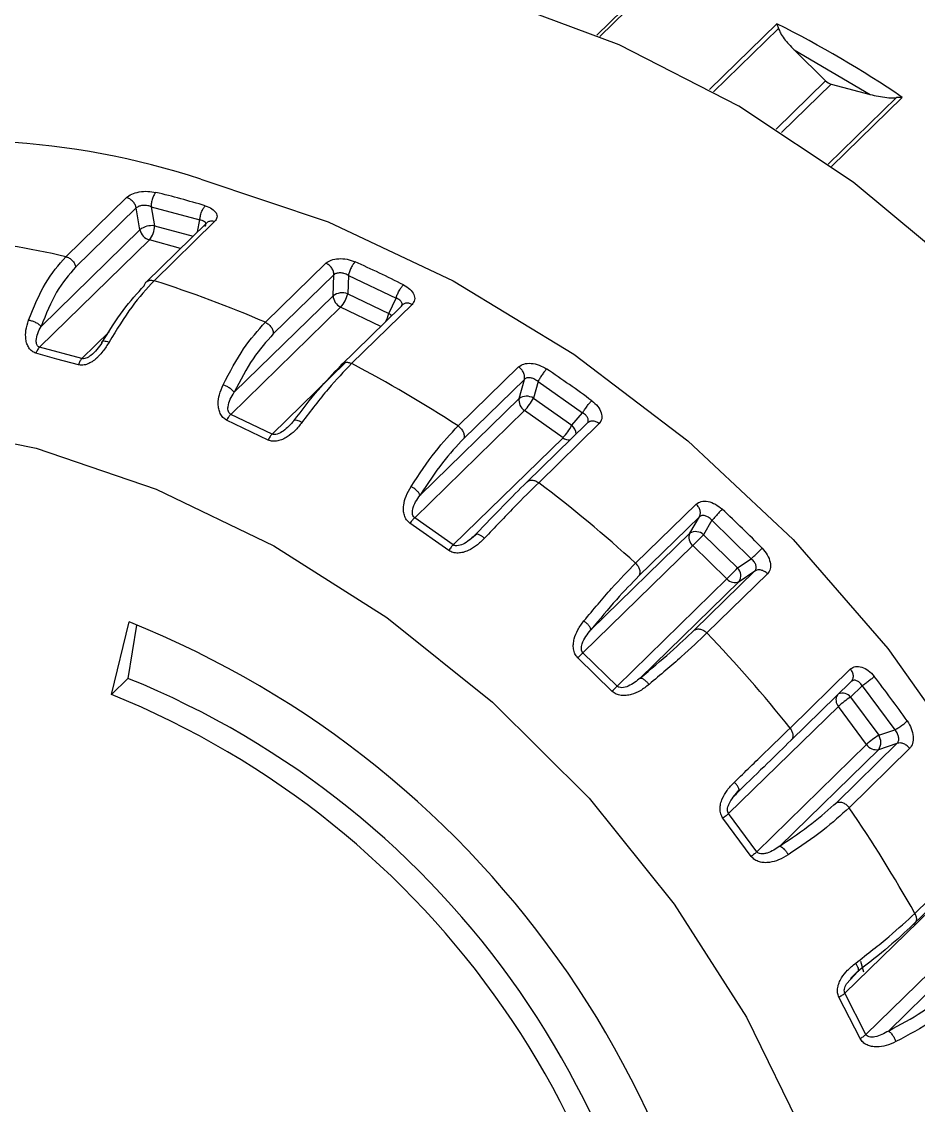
# Model space of a CAD drawing. Header units: millimetres. Extents: x 0 to 279, y 0 to 216.
# Drawn here: x 189.07 to 190.452, y 90.178 to 91.848 of the extents above; entities that cross this region are included whole.
import ezdxf

# ---------------------------------------------------------------- set-up
doc = ezdxf.new("R2010")
doc.units = ezdxf.units.MM

msp = doc.modelspace()

# ---------------------------------------------------------------- linework, layer by layer
at = {"color": 8, "linetype": 'Continuous', "lineweight": 25}
for p, q in [((190.0489, 91.9177), (189.9564, 91.8273)), ((190.0579, 91.9198), (189.9612, 91.8253)), ((190.1303, 91.7434), (190.2342, 91.8448)), ((190.1363, 91.7401), (190.2365, 91.8379)), ((190.309, 91.7571), (190.2328, 91.6827)), ((190.2414, 91.6772), (190.3178, 91.7519)), ((190.4185, 91.7311), (190.3134, 91.6286)), ((190.4274, 91.7314), (190.3184, 91.6251)), ((189.2743, 91.5335), (189.3338, 91.5174)), ((189.3409, 91.5243), (189.3444, 91.5426)), ((189.3146, 91.4986), (189.2665, 91.5117)), ((189.6235, 91.3784), (189.5614, 91.4081)), ((189.1622, 91.3287), (189.2047, 91.3701)), ((189.4557, 91.2124), (189.5689, 91.3229))]:
    msp.add_line(p, q, dxfattribs=at)
at = {"color": 7, "linetype": 'Continuous', "lineweight": 25}
for p, q in [((190.2342, 91.8448), (190.2365, 91.8379)), ((190.309, 91.7571), (190.2607, 91.8048)), ((190.2607, 91.8048), (190.3778, 91.736)), ((190.3178, 91.7519), (190.3778, 91.736)), ((190.4274, 91.7314), (190.4185, 91.7311)), ((189.1377, 91.4858), (189.231, 91.5769)), ((189.1528, 91.4699), (189.2462, 91.561)), ((189.252, 91.5274), (189.2462, 91.561)), ((189.2692, 91.563), (189.3444, 91.5426)), ((189.2692, 91.563), (189.2743, 91.5335)), ((189.252, 91.5274), (189.0994, 91.3784)), ((189.3548, 91.5378), (189.2613, 91.4465)), ((189.3671, 91.54), (189.2738, 91.4489)), ((189.2665, 91.5117), (189.0972, 91.3464)), ((189.4453, 91.3848), (189.5386, 91.4759)), ((189.4576, 91.3668), (189.551, 91.4579)), ((189.5498, 91.4257), (189.551, 91.4579)), ((189.5733, 91.4571), (189.5723, 91.4288)), ((189.5733, 91.4571), (189.6469, 91.4219)), ((189.5723, 91.4288), (189.6359, 91.3984)), ((189.5498, 91.4257), (189.3972, 91.2768)), ((189.6717, 91.4123), (189.5784, 91.3212)), ((189.6359, 91.3984), (189.6469, 91.4219)), ((189.656, 91.411), (189.6567, 91.4116)), ((189.5614, 91.4081), (189.3921, 91.2428)), ((189.6543, 91.4085), (189.561, 91.3174)), ((189.1622, 91.3287), (189.0972, 91.3464)), ((189.124, 91.328), (189.0915, 91.3371)), ((189.157, 91.3193), (189.124, 91.328)), ((189.7424, 91.2249), (189.8358, 91.316)), ((189.7514, 91.2057), (189.8447, 91.2968)), ((189.8366, 91.2675), (189.8447, 91.2968)), ((189.8658, 91.2935), (189.8587, 91.2677)), ((189.8658, 91.2935), (189.9345, 91.2451)), ((189.8366, 91.2675), (189.684, 91.1185)), ((189.8587, 91.2677), (189.9181, 91.226)), ((189.4557, 91.2124), (189.3921, 91.2428)), ((189.8449, 91.2487), (189.6756, 91.0834)), ((189.9043, 91.2069), (189.8449, 91.2487)), ((189.9181, 91.226), (189.9345, 91.2451)), ((189.4496, 91.2033), (189.3856, 91.2339)), ((189.9413, 91.2289), (189.8479, 91.1378)), ((189.9601, 91.2286), (189.8668, 91.1375)), ((189.9426, 91.2308), (189.9432, 91.2307)), ((189.735, 91.0417), (189.9043, 91.2069)), ((190.0161, 91.0133), (190.1095, 91.1044)), ((189.735, 91.0417), (189.6756, 91.0834)), ((190.0213, 90.9937), (190.1146, 91.0848)), ((190.0999, 91.0596), (190.1146, 91.0848)), ((190.1338, 91.0795), (190.1209, 91.0573)), ((190.1338, 91.0795), (190.1947, 91.02)), ((189.728, 91.033), (189.6682, 91.0751)), ((190.0999, 91.0596), (189.9473, 90.9106)), ((189.7718, 91.0587), (189.7605, 91.0495)), ((190.1209, 91.0573), (190.1735, 91.006)), ((190.1045, 91.0405), (189.9351, 90.8752)), ((190.1571, 90.9892), (190.1045, 91.0405)), ((190.1735, 91.006), (190.1947, 91.02)), ((190.2001, 91.0014), (190.1068, 90.9103)), ((190.2196, 90.997), (190.1262, 90.9059)), ((190.176, 90.9853), (190.2001, 91.0014)), ((189.9878, 90.8239), (190.1571, 90.9892)), ((190.0234, 90.8364), (190.176, 90.9853)), ((189.2081, 90.811), (189.2351, 90.9228)), ((189.2468, 90.9179), (189.2335, 90.8358)), ((189.9878, 90.8239), (189.9351, 90.8752)), ((189.9801, 90.8158), (189.9271, 90.8675)), ((190.2544, 90.7592), (190.3478, 90.8503)), ((189.2335, 90.8358), (189.2081, 90.811)), ((190.2555, 90.74), (190.3489, 90.8311)), ((190.3503, 90.8329), (190.3506, 90.8323)), ((190.3657, 90.8243), (190.3476, 90.8068)), ((190.3657, 90.8243), (190.4161, 90.7564)), ((190.3289, 90.7926), (190.1595, 90.6273)), ((190.3724, 90.7339), (190.3289, 90.7926)), ((190.3476, 90.8068), (190.3911, 90.7481)), ((190.3911, 90.7481), (190.4161, 90.7564)), ((190.203, 90.5686), (190.3724, 90.7339)), ((190.2385, 90.5773), (190.3912, 90.7263)), ((190.4196, 90.7358), (190.3263, 90.6447)), ((190.4388, 90.7275), (190.3455, 90.6364)), ((190.3912, 90.7263), (190.4196, 90.7358)), ((190.1678, 90.6537), (190.176, 90.6641)), ((190.203, 90.5686), (190.1595, 90.6273)), ((190.1947, 90.5612), (190.1508, 90.6203)), ((190.4469, 90.4736), (190.5402, 90.5647)), ((190.4439, 90.4558), (190.5373, 90.5469)), ((190.5083, 90.5157), (190.3389, 90.3505)), ((190.3714, 90.287), (190.5408, 90.4523)), ((190.406, 90.2922), (190.5586, 90.4412)), ((190.363, 90.3997), (190.3679, 90.3836)), ((190.3415, 90.3648), (190.3589, 90.384)), ((190.3477, 90.3732), (190.3602, 90.3856)), ((190.3625, 90.2805), (190.3297, 90.3444)), ((190.3714, 90.287), (190.3389, 90.3505))]:
    msp.add_line(p, q, dxfattribs=at)
at = {"color": 7, "linetype": 'Continuous', "lineweight": 25, "flags": 128}
for points in [[(191.1175, 90.2049), (191.1043, 90.3924), (191.0647, 90.5835), (190.9997, 90.7744), (190.9104, 90.9615), (190.7986, 91.141), (190.6664, 91.3096), (190.5165, 91.4638), (190.3518, 91.6008), (190.1754, 91.7178), (189.9908, 91.8125), (189.8017, 91.8832), (189.6115, 91.9284), (189.4242, 91.9473), (189.2433, 91.9395), (189.0723, 91.9052), (188.9146, 91.845), (188.7733, 91.76), (188.6772, 91.6787)], [(189.3457, 91.6055), (189.5422, 91.5394), (189.7351, 91.4489), (189.9212, 91.3358), (190.0969, 91.2019), (190.2592, 91.0498), (190.4053, 90.8821), (190.5324, 90.7018), (190.6384, 90.5122), (190.7212, 90.3165), (190.7796, 90.1184), (190.8123, 89.9213), (190.8189, 89.7288), (190.7992, 89.5443), (190.7536, 89.371), (190.6828, 89.2122), (190.5882, 89.0705), (190.5098, 88.9842)], [(188.2394, 91.1144), (188.3881, 91.1818), (188.5511, 91.2238), (188.7252, 91.2394), (188.9066, 91.2283), (189.0919, 91.1908), (189.2772, 91.1276), (189.4586, 91.0401), (189.6327, 90.9298), (189.7957, 90.7993), (189.9444, 90.651), (190.0757, 90.488), (190.187, 90.3137), (190.276, 90.1315), (190.3409, 89.9452), (190.3804, 89.7586), (190.3936, 89.5754), (190.3804, 89.3995), (190.3409, 89.2343), (190.276, 89.0833)]]:
    msp.add_lwpolyline(points, dxfattribs=at)
at = {"color": 8, "linetype": 'Continuous', "lineweight": 25, "flags": 128}
msp.add_lwpolyline([(189.6402, 91.3947), (189.6384, 91.3965), (189.6359, 91.3984)], dxfattribs=at)
at = {"color": 7, "linetype": 'Continuous', "lineweight": 25}
for centre, radius, start, end in [((189.4821, 90.3416), 1.6809, 55.7796, 63.4213), ((190.3233, 91.7713), 0.0202, 224.8295, 254.3713), ((188.972, 90.4592), 1.2057, 71.9462, 130.9638), ((188.8709, 89.942), 1.6924, 73.4621, 76.1289), ((189.2708, 91.5028), 0.031, 83.4461, 127.2888), ((189.2723, 91.5316), 0.0207, 191.5293, 253.8004), ((189.2402, 91.5333), 0.0341, 320.5129, 0.3434), ((188.7908, 89.9638), 1.5611, 77.1623, 83.5514), ((188.7859, 89.7125), 1.9374, 63.2437, 65.6806), ((188.7235, 89.7146), 1.8195, 66.6278, 72.3964), ((189.564, 91.4054), 0.0248, 70.6068, 125.024), ((189.5254, 91.4402), 0.0483, 318.3654, 346.4169), ((189.5698, 91.4263), 0.02, 181.5727, 245.3768), ((188.6302, 89.517), 2.0382, 56.9264, 62.2744), ((188.6954, 89.5557), 2.1186, 53.7338, 56.0297), ((189.8548, 91.2643), 0.0184, 170.0776, 237.6795), ((189.8478, 91.2501), 0.0207, 58.4145, 122.8755), ((189.7813, 91.3093), 0.0878, 316.3997, 331.7597), ((189.8407, 91.2675), 0.0878, 316.3997, 331.7597), ((188.5546, 89.4072), 2.1716, 47.6986, 52.8252), ((188.6466, 89.4946), 2.1969, 44.5773, 46.8183), ((190.1149, 91.0531), 0.0164, 156.7205, 230.3191), ((190.1089, 91.0446), 0.0175, 46.5996, 121.0692), ((189.6453, 91.5065), 0.6542, 314.5782, 316.6367), ((189.6979, 91.4552), 0.6542, 314.5782, 316.6367), ((190.1619, 90.9941), 0.0166, 327.9864, 45.6065), ((190.169, 90.9994), 0.0157, 220.5554, 296.3837), ((188.6798, 89.535), 1.4948, 0.763, 68.1916), ((188.5427, 89.3928), 2.1902, 38.5979, 43.6954), ((188.7245, 89.5794), 1.3556, 1.6698, 67.9483), ((188.6793, 89.5211), 2.1548, 35.431, 37.7011), ((188.6991, 89.5546), 1.3556, 1.6698, 67.9483), ((190.4097, 90.7053), 0.119, 121.4475, 132.7788), ((190.4532, 90.6466), 0.119, 121.4475, 132.7788), ((190.3748, 90.7372), 0.0196, 326.3353, 33.8375), ((190.3873, 90.7437), 0.0178, 213.1986, 282.4116), ((188.624, 89.4514), 2.0899, 29.2834, 34.5428)]:
    msp.add_arc(centre, radius, start, end, dxfattribs=at)
at = {"color": 8, "linetype": 'Continuous', "lineweight": 25}
for centre, radius, start, end in [((189.5855, 91.4112), 0.0519, 330.0829, 345.7697), ((189.9064, 91.2117), 0.0184, 3.3843, 50.6865), ((189.9144, 91.2204), 0.0169, 232.981, 272.9253), ((190.3398, 90.8024), 0.0146, 148.6599, 222.0889), ((190.3352, 90.7977), 0.0154, 35.9129, 112.8937)]:
    msp.add_arc(centre, radius, start, end, dxfattribs=at)
at = {"color": 7, "linetype": 'Continuous', "lineweight": 25}
for points, knots in [([(190.2365, 91.8379), (190.2374, 91.8355), (190.2408, 91.827), (190.2501, 91.8157), (190.2579, 91.8076), (190.2607, 91.8048)], [0, 0, 0, 0, 0.199569, 0.716122, 1, 1, 1, 1]), ([(190.3778, 91.736), (190.3863, 91.7341), (190.3981, 91.7314), (190.4125, 91.7305), (190.4173, 91.731), (190.4185, 91.7311)], [0, 0, 0, 0, 0.653569, 0.913498, 1, 1, 1, 1]), ([(189.231, 91.5769), (189.2335, 91.5788), (189.2386, 91.5826), (189.2507, 91.5861), (189.2641, 91.5872), (189.2724, 91.5857), (189.2766, 91.585)], [0, 0, 0, 0, 0.248902, 0.498271, 0.748568, 1, 1, 1, 1]), ([(189.2692, 91.563), (189.268, 91.5634), (189.2658, 91.5642), (189.2613, 91.5649), (189.257, 91.565), (189.253, 91.5644), (189.2502, 91.5636), (189.2479, 91.5624), (189.2467, 91.5615), (189.2462, 91.561)], [0, 0, 0, 0, 0.14631, 0.279252, 0.504411, 0.63196, 0.75689, 0.879474, 1, 1, 1, 1]), ([(189.3526, 91.5644), (189.3563, 91.563), (189.3636, 91.5601), (189.37, 91.5536), (189.3718, 91.5464), (189.3687, 91.5421), (189.3671, 91.54)], [0, 0, 0, 0, 0.251436, 0.501738, 0.751102, 1, 1, 1, 1]), ([(189.3519, 91.5323), (189.3523, 91.5328), (189.3532, 91.5338), (189.3538, 91.5354), (189.3538, 91.537), (189.3529, 91.539), (189.3507, 91.5406), (189.3477, 91.5419), (189.3455, 91.5424), (189.3444, 91.5426)], [0, 0, 0, 0, 0.120543, 0.243131, 0.368052, 0.49558, 0.720778, 0.853714, 1, 1, 1, 1]), ([(189.0801, 91.3879), (189.0883, 91.408), (189.1046, 91.4481), (189.1267, 91.4733), (189.1377, 91.4858)], [0, 0, 0, 0, 0.5015162, 1, 1, 1, 1]), ([(189.5386, 91.4759), (189.5411, 91.4777), (189.5462, 91.4813), (189.5582, 91.4833), (189.5715, 91.4825), (189.5797, 91.4795), (189.5838, 91.478)], [0, 0, 0, 0, 0.248902, 0.498271, 0.748568, 1, 1, 1, 1]), ([(189.1528, 91.4699), (189.1426, 91.4581), (189.1221, 91.4345), (189.1069, 91.3971), (189.0994, 91.3784)], [0, 0, 0, 0, 0.499977, 1, 1, 1, 1]), ([(189.5733, 91.4571), (189.5722, 91.4577), (189.57, 91.4588), (189.5658, 91.4603), (189.5615, 91.461), (189.5577, 91.4608), (189.5549, 91.4603), (189.5526, 91.4593), (189.5515, 91.4584), (189.551, 91.4579)], [0, 0, 0, 0, 0.14631, 0.279252, 0.504411, 0.63196, 0.75689, 0.879474, 1, 1, 1, 1]), ([(189.2738, 91.4489), (189.2622, 91.4364), (189.2392, 91.4115), (189.2159, 91.3733), (189.2043, 91.3542)], [0, 0, 0, 0, 0.498484, 1, 1, 1, 1]), ([(189.1934, 91.3529), (189.2044, 91.3707), (189.2262, 91.4062), (189.2478, 91.4295), (189.2586, 91.4412)], [0, 0, 0, 0, 0.500023, 1, 1, 1, 1]), ([(189.6581, 91.4425), (189.6617, 91.4403), (189.6688, 91.436), (189.6749, 91.4275), (189.6765, 91.419), (189.6733, 91.4145), (189.6717, 91.4123)], [0, 0, 0, 0, 0.251435, 0.501736, 0.7511, 1, 1, 1, 1]), ([(189.6543, 91.4085), (189.6548, 91.409), (189.6557, 91.4101), (189.6563, 91.4118), (189.6562, 91.4137), (189.6553, 91.4162), (189.6532, 91.4185), (189.6501, 91.4206), (189.648, 91.4214), (189.6469, 91.4219)], [0, 0, 0, 0, 0.120543, 0.243132, 0.368053, 0.495582, 0.720779, 0.853714, 1, 1, 1, 1]), ([(189.0915, 91.3371), (189.0894, 91.338), (189.0851, 91.3398), (189.0806, 91.3451), (189.0774, 91.3515), (189.0755, 91.3607), (189.0756, 91.3732), (189.0785, 91.3828), (189.0801, 91.3879)], [0, 0, 0, 0, 0.1161829, 0.2418611, 0.3606615, 0.4912505, 0.7280817, 1, 1, 1, 1]), ([(189.0994, 91.3784), (189.0983, 91.3796), (189.096, 91.3819), (189.0907, 91.3848), (189.0851, 91.3869), (189.0818, 91.3876), (189.0801, 91.3879)], [0, 0, 0, 0, 0.279633, 0.559107, 0.779383, 1, 1, 1, 1]), ([(189.0972, 91.3464), (189.0964, 91.3467), (189.0947, 91.3475), (189.0923, 91.3509), (189.0911, 91.3619), (189.0958, 91.3713), (189.0994, 91.3784)], [0, 0, 0, 0, 0.067879, 0.14499, 0.346713, 1, 1, 1, 1]), ([(189.3802, 91.2884), (189.3906, 91.308), (189.4113, 91.3472), (189.434, 91.3723), (189.4453, 91.3848)], [0, 0, 0, 0, 0.5015162, 1, 1, 1, 1]), ([(189.4576, 91.3668), (189.447, 91.3551), (189.4259, 91.3316), (189.4067, 91.2951), (189.3972, 91.2768)], [0, 0, 0, 0, 0.499977, 1, 1, 1, 1]), ([(189.0972, 91.3464), (189.0967, 91.3458), (189.0956, 91.3448), (189.0941, 91.3425), (189.0927, 91.34), (189.0919, 91.3381), (189.0915, 91.3371)], [0, 0, 0, 0, 0.249955, 0.5, 0.750045, 1, 1, 1, 1]), ([(189.1934, 91.3529), (189.1884, 91.3461), (189.1818, 91.3372), (189.1703, 91.3297), (189.1652, 91.3283), (189.1632, 91.3286), (189.1622, 91.3287)], [0, 0, 0, 0, 0.653287, 0.85501, 0.932121, 1, 1, 1, 1]), ([(189.2043, 91.3542), (189.2014, 91.3493), (189.1968, 91.3415), (189.1902, 91.3347), (189.1876, 91.3321)], [0, 0, 0, 0, 0.6165814, 1, 1, 1, 1]), ([(189.1934, 91.3529), (189.1934, 91.3537), (189.1933, 91.3554), (189.196, 91.3562), (189.1998, 91.3557), (189.2028, 91.3547), (189.2043, 91.3542)], [0, 0, 0, 0, 0.279633, 0.559107, 0.779383, 1, 1, 1, 1]), ([(189.1622, 91.3287), (189.1617, 91.3282), (189.1608, 91.3271), (189.1594, 91.3248), (189.1581, 91.3222), (189.1574, 91.3203), (189.157, 91.3193)], [0, 0, 0, 0, 0.249996, 0.499991, 0.749971, 1, 1, 1, 1]), ([(189.4892, 91.2328), (189.502, 91.2495), (189.5277, 91.283), (189.5499, 91.3059), (189.561, 91.3174)], [0, 0, 0, 0, 0.500023, 1, 1, 1, 1]), ([(189.5784, 91.3212), (189.5666, 91.3089), (189.5428, 91.2844), (189.5154, 91.2484), (189.5017, 91.2304)], [0, 0, 0, 0, 0.498484, 1, 1, 1, 1]), ([(189.8358, 91.316), (189.8383, 91.3177), (189.8432, 91.3212), (189.8549, 91.322), (189.8677, 91.3193), (189.8754, 91.3149), (189.8792, 91.3127)], [0, 0, 0, 0, 0.248902, 0.498271, 0.748568, 1, 1, 1, 1]), ([(189.8658, 91.2935), (189.8648, 91.2943), (189.8628, 91.2958), (189.8588, 91.2979), (189.8549, 91.2991), (189.8512, 91.2993), (189.8486, 91.299), (189.8464, 91.2982), (189.8453, 91.2973), (189.8447, 91.2968)], [0, 0, 0, 0, 0.14631, 0.279252, 0.504411, 0.63196, 0.75689, 0.879474, 1, 1, 1, 1]), ([(189.3856, 91.2339), (189.3836, 91.2352), (189.3794, 91.2378), (189.3755, 91.2441), (189.3732, 91.2513), (189.3723, 91.2611), (189.374, 91.274), (189.3781, 91.2834), (189.3802, 91.2884)], [0, 0, 0, 0, 0.116183, 0.241861, 0.360661, 0.491251, 0.728082, 1, 1, 1, 1]), ([(189.3972, 91.2768), (189.3964, 91.2779), (189.3948, 91.2801), (189.3902, 91.2836), (189.3851, 91.2865), (189.3819, 91.2878), (189.3802, 91.2884)], [0, 0, 0, 0, 0.279633, 0.559107, 0.779383, 1, 1, 1, 1]), ([(189.3921, 91.2428), (189.3913, 91.2433), (189.3897, 91.2445), (189.3876, 91.2485), (189.3874, 91.2604), (189.3929, 91.2697), (189.3972, 91.2768)], [0, 0, 0, 0, 0.067879, 0.14499, 0.346713, 1, 1, 1, 1]), ([(189.9487, 91.2639), (189.9519, 91.2611), (189.9585, 91.2554), (189.9639, 91.2453), (189.965, 91.2355), (189.9617, 91.2309), (189.9601, 91.2286)], [0, 0, 0, 0, 0.251436, 0.501736, 0.7511, 1, 1, 1, 1]), ([(189.3921, 91.2428), (189.3916, 91.2423), (189.3905, 91.2412), (189.3888, 91.2391), (189.3871, 91.2366), (189.3861, 91.2348), (189.3856, 91.2339)], [0, 0, 0, 0, 0.249955, 0.5, 0.750045, 1, 1, 1, 1]), ([(189.9413, 91.2289), (189.9417, 91.2294), (189.9426, 91.2305), (189.9433, 91.2324), (189.9433, 91.2346), (189.9425, 91.2375), (189.9405, 91.2404), (189.9376, 91.2432), (189.9356, 91.2445), (189.9345, 91.2451)], [0, 0, 0, 0, 0.120543, 0.243132, 0.368053, 0.495582, 0.720779, 0.853714, 1, 1, 1, 1]), ([(189.5017, 91.2304), (189.4982, 91.226), (189.4917, 91.2178), (189.4812, 91.2091), (189.4721, 91.204), (189.4644, 91.2017), (189.4567, 91.2009), (189.4519, 91.2025), (189.4496, 91.2033)], [0, 0, 0, 0, 0.271888, 0.508743, 0.639286, 0.758136, 0.883792, 1, 1, 1, 1]), ([(189.4892, 91.2328), (189.4843, 91.2273), (189.4773, 91.2194), (189.4659, 91.2126), (189.4602, 91.2116), (189.4575, 91.2118), (189.4563, 91.2122), (189.4557, 91.2124)], [0, 0, 0, 0, 0.571002, 0.819353, 0.911961, 0.957342, 1, 1, 1, 1]), ([(189.4892, 91.2328), (189.4894, 91.2334), (189.49, 91.2347), (189.4933, 91.2344), (189.4973, 91.2329), (189.5002, 91.2312), (189.5017, 91.2304)], [0, 0, 0, 0, 0.279633, 0.559107, 0.779383, 1, 1, 1, 1]), ([(189.4557, 91.2124), (189.4552, 91.2119), (189.4542, 91.2108), (189.4527, 91.2086), (189.4511, 91.2061), (189.4501, 91.2042), (189.4496, 91.2033)], [0, 0, 0, 0, 0.249996, 0.499991, 0.749971, 1, 1, 1, 1]), ([(189.67, 91.1316), (189.6825, 91.1504), (189.7075, 91.1878), (189.7308, 91.2126), (189.7424, 91.2249)], [0, 0, 0, 0, 0.501516, 1, 1, 1, 1]), ([(189.7514, 91.2057), (189.7405, 91.1941), (189.7187, 91.1709), (189.6955, 91.136), (189.684, 91.1185)], [0, 0, 0, 0, 0.499977, 1, 1, 1, 1]), ([(189.6682, 91.0751), (189.6664, 91.0767), (189.6626, 91.0801), (189.6595, 91.0871), (189.6581, 91.0948), (189.6586, 91.1049), (189.662, 91.1178), (189.6672, 91.1268), (189.67, 91.1316)], [0, 0, 0, 0, 0.1167489, 0.2414915, 0.3592135, 0.4907818, 0.7259521, 1, 1, 1, 1]), ([(189.684, 91.1185), (189.6835, 91.1195), (189.6827, 91.1216), (189.679, 91.1254), (189.6746, 91.1289), (189.6715, 91.1307), (189.67, 91.1316)], [0, 0, 0, 0, 0.279633, 0.559107, 0.779383, 1, 1, 1, 1]), ([(189.7699, 91.0581), (189.7845, 91.0734), (189.8138, 91.104), (189.8366, 91.1266), (189.8479, 91.1378)], [0, 0, 0, 0, 0.500023, 1, 1, 1, 1]), ([(189.8668, 91.1375), (189.8546, 91.1255), (189.8303, 91.1014), (189.7991, 91.0684), (189.7834, 91.0519)], [0, 0, 0, 0, 0.498484, 1, 1, 1, 1]), ([(189.6756, 91.0834), (189.6748, 91.0841), (189.6733, 91.0856), (189.6717, 91.0902), (189.6728, 91.1026), (189.6791, 91.1116), (189.684, 91.1185)], [0, 0, 0, 0, 0.067879, 0.14499, 0.346713, 1, 1, 1, 1]), ([(190.1095, 91.1044), (190.1119, 91.106), (190.1168, 91.1093), (190.1278, 91.1091), (190.1396, 91.1049), (190.1465, 91.0993), (190.15, 91.0965)], [0, 0, 0, 0, 0.248902, 0.498271, 0.748568, 1, 1, 1, 1]), ([(189.6756, 91.0834), (189.675, 91.0829), (189.6739, 91.0819), (189.6721, 91.0799), (189.6701, 91.0776), (189.6688, 91.0759), (189.6682, 91.0751)], [0, 0, 0, 0, 0.249955, 0.5, 0.750045, 1, 1, 1, 1]), ([(190.1338, 91.0795), (190.133, 91.0804), (190.1313, 91.0822), (190.1278, 91.0848), (190.1242, 91.0864), (190.1208, 91.087), (190.1184, 91.0868), (190.1163, 91.0862), (190.1152, 91.0853), (190.1146, 91.0848)], [0, 0, 0, 0, 0.1463101, 0.279252, 0.5044112, 0.6319601, 0.7568901, 0.8794738, 1, 1, 1, 1]), ([(189.7834, 91.0519), (189.7794, 91.0479), (189.7719, 91.0406), (189.7603, 91.0335), (189.7505, 91.0299), (189.7426, 91.0288), (189.7348, 91.0294), (189.7302, 91.0318), (189.728, 91.033)], [0, 0, 0, 0, 0.271889, 0.508742, 0.639285, 0.758136, 0.883791, 1, 1, 1, 1]), ([(189.7699, 91.0581), (189.7646, 91.053), (189.757, 91.0457), (189.7451, 91.0404), (189.7393, 91.0401), (189.7366, 91.0407), (189.7355, 91.0414), (189.735, 91.0417)], [0, 0, 0, 0, 0.570908, 0.811735, 0.914102, 0.95855, 1, 1, 1, 1]), ([(189.7699, 91.0581), (189.7705, 91.0584), (189.7716, 91.0591), (189.7752, 91.0577), (189.7793, 91.0552), (189.782, 91.053), (189.7834, 91.0519)], [0, 0, 0, 0, 0.279633, 0.559107, 0.779383, 1, 1, 1, 1]), ([(189.735, 91.0417), (189.7345, 91.0411), (189.7334, 91.04), (189.7317, 91.0379), (189.7299, 91.0356), (189.7287, 91.0338), (189.728, 91.033)], [0, 0, 0, 0, 0.249996, 0.499991, 0.749971, 1, 1, 1, 1]), ([(190.2115, 91.0365), (190.2143, 91.0331), (190.22, 91.0264), (190.2243, 91.0148), (190.2246, 91.0041), (190.2213, 90.9993), (190.2196, 90.997)], [0, 0, 0, 0, 0.251436, 0.501736, 0.7511, 1, 1, 1, 1]), ([(189.9366, 90.9245), (189.9512, 90.9419), (189.9802, 90.9768), (190.0042, 91.0012), (190.0161, 91.0133)], [0, 0, 0, 0, 0.501516, 1, 1, 1, 1]), ([(190.2001, 91.0014), (190.2006, 91.0019), (190.2015, 91.0029), (190.2022, 91.005), (190.2024, 91.0074), (190.2018, 91.0107), (190.2001, 91.0142), (190.1975, 91.0175), (190.1957, 91.0192), (190.1947, 91.02)], [0, 0, 0, 0, 0.120543, 0.243131, 0.368053, 0.495582, 0.720779, 0.853714, 1, 1, 1, 1]), ([(190.0213, 90.9937), (190.0101, 90.9823), (189.9877, 90.9595), (189.9608, 90.9269), (189.9473, 90.9106)], [0, 0, 0, 0, 0.499977, 1, 1, 1, 1]), ([(189.9271, 90.8675), (189.9255, 90.8695), (189.9222, 90.8735), (189.9202, 90.881), (189.92, 90.889), (189.9218, 90.8991), (189.927, 90.9116), (189.9332, 90.92), (189.9366, 90.9245)], [0, 0, 0, 0, 0.116749, 0.241491, 0.359213, 0.490782, 0.725952, 1, 1, 1, 1]), ([(189.9351, 90.8752), (189.9345, 90.876), (189.9332, 90.8778), (189.9322, 90.8827), (189.9348, 90.8955), (189.9419, 90.9041), (189.9473, 90.9106)], [0, 0, 0, 0, 0.067879, 0.14499, 0.346713, 1, 1, 1, 1]), ([(189.9473, 90.9106), (189.9472, 90.9115), (189.9471, 90.9132), (189.9444, 90.9171), (189.9407, 90.921), (189.938, 90.9233), (189.9366, 90.9245)], [0, 0, 0, 0, 0.279633, 0.559107, 0.779383, 1, 1, 1, 1]), ([(190.0234, 90.8364), (190.0396, 90.85), (190.0719, 90.8773), (190.0952, 90.8993), (190.1068, 90.9103)], [0, 0, 0, 0, 0.500023, 1, 1, 1, 1]), ([(190.1262, 90.9059), (190.1139, 90.8941), (190.089, 90.8706), (190.0544, 90.8412), (190.0371, 90.8265)], [0, 0, 0, 0, 0.498484, 1, 1, 1, 1]), ([(189.9351, 90.8752), (189.9346, 90.8747), (189.9335, 90.8737), (189.9315, 90.8718), (189.9293, 90.8698), (189.9278, 90.8683), (189.9271, 90.8675)], [0, 0, 0, 0, 0.249955, 0.5, 0.750045, 1, 1, 1, 1]), ([(190.3478, 90.8503), (190.3501, 90.8518), (190.3549, 90.855), (190.3649, 90.8539), (190.3754, 90.8486), (190.3813, 90.8421), (190.3842, 90.8388)], [0, 0, 0, 0, 0.248902, 0.498271, 0.748568, 1, 1, 1, 1]), ([(190.0371, 90.8265), (190.0326, 90.823), (190.0243, 90.8167), (190.0119, 90.8113), (190.0018, 90.8092), (189.9938, 90.8093), (189.9862, 90.8111), (189.982, 90.8143), (189.9801, 90.8158)], [0, 0, 0, 0, 0.271889, 0.508742, 0.639285, 0.758136, 0.883791, 1, 1, 1, 1]), ([(190.0234, 90.8364), (190.0177, 90.8317), (190.0095, 90.8251), (189.9973, 90.8211), (189.9917, 90.8217), (189.9892, 90.8228), (189.9882, 90.8235), (189.9878, 90.8239)], [0, 0, 0, 0, 0.570833, 0.818406, 0.91675, 0.959536, 1, 1, 1, 1]), ([(190.0234, 90.8364), (190.0242, 90.8364), (190.0258, 90.8364), (190.0296, 90.8339), (190.0335, 90.8305), (190.0359, 90.8278), (190.0371, 90.8265)], [0, 0, 0, 0, 0.279633, 0.559107, 0.779383, 1, 1, 1, 1]), ([(190.3657, 90.8243), (190.365, 90.8254), (190.3637, 90.8274), (190.3608, 90.8303), (190.3577, 90.8322), (190.3547, 90.8331), (190.3525, 90.833), (190.3505, 90.8324), (190.3494, 90.8316), (190.3489, 90.8311)], [0, 0, 0, 0, 0.1463101, 0.279252, 0.5044113, 0.6319601, 0.7568901, 0.8794738, 1, 1, 1, 1]), ([(189.9878, 90.8239), (189.9872, 90.8234), (189.9862, 90.8223), (189.9843, 90.8203), (189.9823, 90.8181), (189.9808, 90.8166), (189.9801, 90.8158)], [0, 0, 0, 0, 0.249996, 0.499991, 0.749972, 1, 1, 1, 1]), ([(190.1686, 90.676), (190.185, 90.6918), (190.2177, 90.7234), (190.2422, 90.7473), (190.2544, 90.7592)], [0, 0, 0, 0, 0.501516, 1, 1, 1, 1]), ([(190.4351, 90.7703), (190.4374, 90.7664), (190.442, 90.7588), (190.4448, 90.7462), (190.4441, 90.7348), (190.4406, 90.7299), (190.4388, 90.7275)], [0, 0, 0, 0, 0.251436, 0.501736, 0.7511, 1, 1, 1, 1]), ([(190.4196, 90.7358), (190.4201, 90.7363), (190.421, 90.7374), (190.4218, 90.7396), (190.4222, 90.7421), (190.4219, 90.7457), (190.4206, 90.7496), (190.4185, 90.7535), (190.4169, 90.7554), (190.4161, 90.7564)], [0, 0, 0, 0, 0.120543, 0.243131, 0.368053, 0.495582, 0.720779, 0.853714, 1, 1, 1, 1]), ([(190.2555, 90.74), (190.2441, 90.7288), (190.2212, 90.7065), (190.1908, 90.6769), (190.1756, 90.6621)], [0, 0, 0, 0, 0.4999766, 1, 1, 1, 1]), ([(190.1508, 90.6203), (190.1496, 90.6225), (190.147, 90.627), (190.1462, 90.6348), (190.1472, 90.6427), (190.1505, 90.6525), (190.1574, 90.6643), (190.1646, 90.6719), (190.1686, 90.676)], [0, 0, 0, 0, 0.116749, 0.241491, 0.359213, 0.490782, 0.725952, 1, 1, 1, 1]), ([(190.1756, 90.6621), (190.1759, 90.6628), (190.1764, 90.6641), (190.1747, 90.6678), (190.172, 90.672), (190.1697, 90.6746), (190.1686, 90.676)], [0, 0, 0, 0, 0.279633, 0.559107, 0.779383, 1, 1, 1, 1]), ([(190.1595, 90.6273), (190.1591, 90.6282), (190.158, 90.6301), (190.1577, 90.6353), (190.1618, 90.648), (190.1696, 90.656), (190.1756, 90.6621)], [0, 0, 0, 0, 0.067879, 0.14499, 0.346713, 1, 1, 1, 1]), ([(190.2385, 90.5773), (190.256, 90.5891), (190.2908, 90.6126), (190.3145, 90.634), (190.3263, 90.6447)], [0, 0, 0, 0, 0.500023, 1, 1, 1, 1]), ([(190.1595, 90.6273), (190.159, 90.6268), (190.1579, 90.6258), (190.1557, 90.6241), (190.1534, 90.6222), (190.1517, 90.621), (190.1508, 90.6203)], [0, 0, 0, 0, 0.249955, 0.5, 0.750045, 1, 1, 1, 1]), ([(190.3455, 90.6364), (190.3329, 90.625), (190.3077, 90.602), (190.2704, 90.5767), (190.2516, 90.564)], [0, 0, 0, 0, 0.4984838, 1, 1, 1, 1]), ([(190.2385, 90.5773), (190.2325, 90.5731), (190.2249, 90.5679), (190.2143, 90.5653), (190.2096, 90.5651), (190.2063, 90.566), (190.2042, 90.5674), (190.2034, 90.5682), (190.203, 90.5686)], [0, 0, 0, 0, 0.57425, 0.714241, 0.828287, 0.920718, 0.961361, 1, 1, 1, 1]), ([(190.2385, 90.5773), (190.2395, 90.577), (190.2415, 90.5763), (190.2452, 90.5728), (190.2488, 90.5685), (190.2507, 90.5655), (190.2516, 90.564)], [0, 0, 0, 0, 0.279633, 0.559107, 0.779383, 1, 1, 1, 1]), ([(190.203, 90.5686), (190.2025, 90.5681), (190.2015, 90.567), (190.1994, 90.5652), (190.1972, 90.5632), (190.1955, 90.5619), (190.1947, 90.5612)], [0, 0, 0, 0, 0.249996, 0.499991, 0.749972, 1, 1, 1, 1]), ([(190.2516, 90.564), (190.2468, 90.5611), (190.2379, 90.5558), (190.2249, 90.5521), (190.2148, 90.5515), (190.207, 90.5528), (190.1999, 90.5557), (190.1964, 90.5594), (190.1947, 90.5612)], [0, 0, 0, 0, 0.274021, 0.509212, 0.640733, 0.758507, 0.883224, 1, 1, 1, 1]), ([(190.3557, 90.3969), (190.3736, 90.4109), (190.4094, 90.4387), (190.4344, 90.462), (190.4469, 90.4736)], [0, 0, 0, 0, 0.501516, 1, 1, 1, 1]), ([(190.4439, 90.4558), (190.4322, 90.4449), (190.4089, 90.423), (190.3756, 90.397), (190.3589, 90.384)], [0, 0, 0, 0, 0.4999766, 1, 1, 1, 1]), ([(190.3297, 90.3444), (190.3289, 90.3466), (190.3272, 90.3514), (190.3277, 90.3592), (190.3299, 90.3669), (190.3347, 90.3761), (190.3432, 90.3868), (190.3513, 90.3934), (190.3557, 90.3969)], [0, 0, 0, 0, 0.116183, 0.241861, 0.360661, 0.491251, 0.728082, 1, 1, 1, 1]), ([(190.3589, 90.384), (190.3595, 90.3843), (190.3606, 90.385), (190.36, 90.3885), (190.3583, 90.3926), (190.3565, 90.3955), (190.3557, 90.3969)], [0, 0, 0, 0, 0.279633, 0.559107, 0.779383, 1, 1, 1, 1]), ([(190.3389, 90.3505), (190.3384, 90.35), (190.3372, 90.349), (190.335, 90.3475), (190.3325, 90.3459), (190.3307, 90.3449), (190.3297, 90.3444)], [0, 0, 0, 0, 0.249955, 0.5, 0.750045, 1, 1, 1, 1]), ([(190.406, 90.2922), (190.4243, 90.302), (190.4609, 90.3215), (190.4848, 90.3423), (190.4968, 90.3527)], [0, 0, 0, 0, 0.500023, 1, 1, 1, 1]), ([(190.5149, 90.3409), (190.5022, 90.3298), (190.4766, 90.3075), (190.4374, 90.2864), (190.4177, 90.2759)], [0, 0, 0, 0, 0.4984838, 1, 1, 1, 1]), ([(190.406, 90.2922), (190.3994, 90.2884), (190.3914, 90.2837), (190.3808, 90.2825), (190.3767, 90.283), (190.3739, 90.2842), (190.3723, 90.2857), (190.3717, 90.2866), (190.3714, 90.287)], [0, 0, 0, 0, 0.60362, 0.732348, 0.838049, 0.924742, 0.963239, 1, 1, 1, 1]), ([(190.406, 90.2922), (190.407, 90.2916), (190.4092, 90.2902), (190.4127, 90.2857), (190.4157, 90.2808), (190.417, 90.2775), (190.4177, 90.2759)], [0, 0, 0, 0, 0.279633, 0.559107, 0.779383, 1, 1, 1, 1]), ([(190.3714, 90.287), (190.3709, 90.2865), (190.3698, 90.2855), (190.3677, 90.2838), (190.3652, 90.2821), (190.3634, 90.281), (190.3625, 90.2805)], [0, 0, 0, 0, 0.249996, 0.499991, 0.749971, 1, 1, 1, 1]), ([(190.4177, 90.2759), (190.4127, 90.2736), (190.4033, 90.2695), (190.3903, 90.2676), (190.3804, 90.2683), (190.3731, 90.2705), (190.3667, 90.2744), (190.3639, 90.2785), (190.3625, 90.2805)], [0, 0, 0, 0, 0.271888, 0.508742, 0.639285, 0.758136, 0.883791, 1, 1, 1, 1])]:
    msp.add_open_spline(points, degree=3, knots=knots, dxfattribs=at)
for points in [[(189.2462, 91.561), (189.2457, 91.5628), (189.2447, 91.5664), (189.2411, 91.5713), (189.2363, 91.5752), (189.2328, 91.5764), (189.231, 91.5769)], [(189.2766, 91.585), (189.2756, 91.5838), (189.2736, 91.5814), (189.2711, 91.5755), (189.2694, 91.569), (189.2693, 91.565), (189.2692, 91.563)], [(189.3444, 91.5426), (189.3446, 91.5446), (189.3449, 91.5485), (189.3469, 91.5549), (189.3495, 91.5607), (189.3516, 91.5631), (189.3526, 91.5644)], [(189.3671, 91.54), (189.3653, 91.5403), (189.3617, 91.5411), (189.357, 91.5398), (189.3534, 91.5369), (189.3524, 91.5338), (189.3519, 91.5323)], [(189.1377, 91.4858), (189.1394, 91.4853), (189.143, 91.4841), (189.1477, 91.4802), (189.1514, 91.4753), (189.1524, 91.4717), (189.1528, 91.4699)], [(189.5838, 91.478), (189.5827, 91.4768), (189.5806, 91.4744), (189.5774, 91.4688), (189.5747, 91.4626), (189.5738, 91.4589), (189.5733, 91.4571)], [(189.551, 91.4579), (189.5508, 91.4597), (189.5506, 91.4632), (189.5478, 91.4685), (189.5438, 91.4731), (189.5403, 91.4749), (189.5386, 91.4759)], [(189.2586, 91.4412), (189.259, 91.4427), (189.26, 91.4458), (189.2637, 91.4487), (189.2684, 91.45), (189.272, 91.4492), (189.2738, 91.4489)], [(189.6469, 91.4219), (189.6475, 91.4237), (189.6486, 91.4273), (189.6516, 91.4334), (189.6549, 91.4389), (189.6571, 91.4413), (189.6581, 91.4425)], [(189.6717, 91.4123), (189.67, 91.413), (189.6665, 91.4145), (189.6613, 91.4143), (189.6569, 91.4124), (189.6552, 91.4098), (189.6543, 91.4085)], [(189.4453, 91.3848), (189.447, 91.3838), (189.4504, 91.382), (189.4545, 91.3774), (189.4572, 91.3721), (189.4575, 91.3686), (189.4576, 91.3668)], [(189.561, 91.3174), (189.5618, 91.3187), (189.5635, 91.3213), (189.5679, 91.3232), (189.5731, 91.3234), (189.5766, 91.3219), (189.5784, 91.3212)], [(189.8447, 91.2968), (189.845, 91.2985), (189.8455, 91.3018), (189.8438, 91.3072), (189.8405, 91.3124), (189.8374, 91.3148), (189.8358, 91.316)], [(189.8792, 91.3127), (189.8781, 91.3116), (189.8759, 91.3092), (189.872, 91.304), (189.8684, 91.2984), (189.8667, 91.2951), (189.8658, 91.2935)], [(189.9345, 91.2451), (189.9355, 91.2467), (189.9374, 91.2499), (189.9413, 91.2553), (189.9453, 91.2604), (189.9475, 91.2627), (189.9487, 91.2639)], [(189.9601, 91.2286), (189.9584, 91.2296), (189.9551, 91.2318), (189.9497, 91.2327), (189.9447, 91.232), (189.9424, 91.2299), (189.9413, 91.2289)], [(189.7424, 91.2249), (189.744, 91.2237), (189.7472, 91.2213), (189.7504, 91.2161), (189.7521, 91.2107), (189.7516, 91.2074), (189.7514, 91.2057)], [(189.8479, 91.1378), (189.8491, 91.1388), (189.8514, 91.1409), (189.8564, 91.1416), (189.8618, 91.1407), (189.8651, 91.1385), (189.8668, 91.1375)], [(190.1146, 91.0848), (190.1152, 91.0863), (190.1164, 91.0892), (190.1159, 91.0946), (190.1136, 91.1), (190.1109, 91.1029), (190.1095, 91.1044)], [(190.15, 91.0965), (190.1488, 91.0954), (190.1465, 91.0931), (190.142, 91.0884), (190.1375, 91.0835), (190.1351, 91.0808), (190.1338, 91.0795)], [(190.1947, 91.02), (190.196, 91.0213), (190.1986, 91.0239), (190.2034, 91.0286), (190.208, 91.0331), (190.2103, 91.0354), (190.2115, 91.0365)], [(190.0161, 91.0133), (190.0175, 91.0118), (190.0203, 91.0089), (190.0225, 91.0035), (190.0231, 90.9981), (190.0219, 90.9952), (190.0213, 90.9937)], [(190.2196, 90.997), (190.2181, 90.9983), (190.2151, 91.001), (190.2097, 91.003), (190.2044, 91.0034), (190.2015, 91.002), (190.2001, 91.0014)], [(190.1068, 90.9103), (190.1082, 90.9109), (190.111, 90.9123), (190.1163, 90.9119), (190.1217, 90.9099), (190.1247, 90.9072), (190.1262, 90.9059)], [(190.3489, 90.8311), (190.3498, 90.8323), (190.3517, 90.8348), (190.3523, 90.8398), (190.3511, 90.8453), (190.3489, 90.8486), (190.3478, 90.8503)], [(190.3842, 90.8388), (190.383, 90.8377), (190.3807, 90.8355), (190.3756, 90.8314), (190.3703, 90.8274), (190.3673, 90.8253), (190.3657, 90.8243)], [(190.2544, 90.7592), (190.2555, 90.7575), (190.2578, 90.7542), (190.2589, 90.7487), (190.2584, 90.7437), (190.2565, 90.7412), (190.2555, 90.74)], [(190.4161, 90.7564), (190.4177, 90.7574), (190.4209, 90.7592), (190.4264, 90.763), (190.4315, 90.767), (190.4339, 90.7692), (190.4351, 90.7703)], [(190.4388, 90.7275), (190.4376, 90.729), (190.435, 90.7322), (190.4299, 90.7352), (190.4244, 90.7367), (190.4212, 90.7361), (190.4196, 90.7358)], [(190.3263, 90.6447), (190.3279, 90.645), (190.3311, 90.6456), (190.3365, 90.6441), (190.3417, 90.6411), (190.3442, 90.638), (190.3455, 90.6364)], [(190.4469, 90.4736), (190.4477, 90.4718), (190.4493, 90.4683), (190.4493, 90.463), (190.4476, 90.4585), (190.4452, 90.4567), (190.4439, 90.4558)]]:
    msp.add_open_spline(points, degree=3, dxfattribs=at)
at = {"color": 8, "linetype": 'Continuous', "lineweight": 25}
for points, knots in [([(189.1876, 91.3321), (189.1867, 91.3311), (189.184, 91.328), (189.1785, 91.324), (189.1715, 91.3203), (189.1641, 91.3183), (189.1593, 91.319), (189.157, 91.3193)], [0, 0, 0, 0, 0.116632, 0.353353, 0.565333, 0.789815, 1, 1, 1, 1]), ([(190.3389, 90.3505), (190.3386, 90.3514), (190.3379, 90.3534), (190.3384, 90.3587), (190.3402, 90.3622), (190.3415, 90.3648)], [0, 0, 0, 0, 0.195778, 0.418184, 1, 1, 1, 1])]:
    msp.add_open_spline(points, degree=3, knots=knots, dxfattribs=at)

doc.saveas('drawing.dxf')
